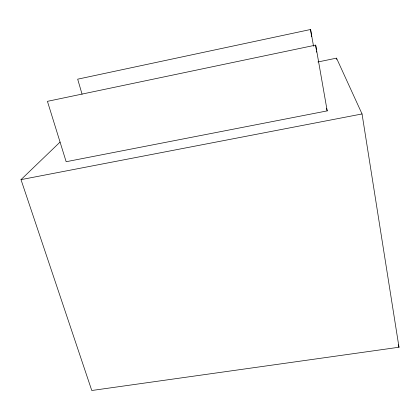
<?xml version="1.0" encoding="UTF-8"?>
<svg xmlns="http://www.w3.org/2000/svg" width="420" height="420" viewBox="0 0 420 420"><rect width="100%" height="100%" fill="white"/><g stroke="black" fill="none" stroke-linecap="round" stroke-linejoin="round"><path stroke-width="0.63" d="M317.909 61.976L336.525 58.144L362.045 113.957L399 347.235L91.775 390.506L21 179.639L60.06 142.081M313.541 46.258L310.585 29.495L77.679 79.175L82.073 94.211M315.677 45.108L47.434 101.341L66.155 161.721L327.196 110.885L315.677 45.108L316.281 49.602M21 179.639L362.045 113.957M398.286 344.768L399 347.235M326.513 108.365L327.196 110.885M336.525 58.144L336.74 59.435M310.585 29.495L311.603 36.582M316.454 50.888L316.627 52.175"/></g></svg>
